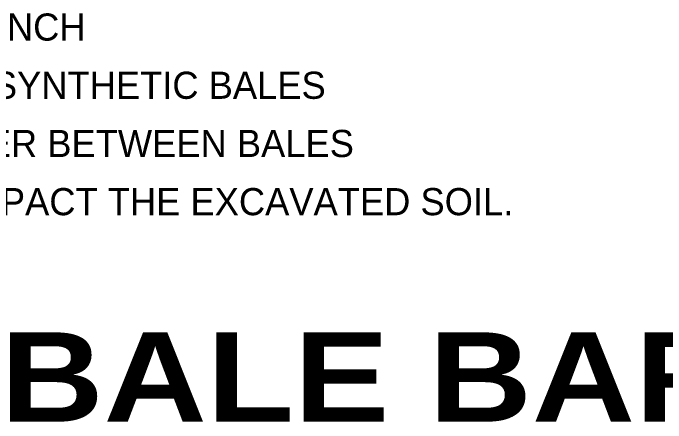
# Paper-space layout 'ESC' of a CAD drawing. Header units: feet, sheet in inches. Extents: x -1.2 to 33.8, y 0.1 to 22.9.
# Drawn here: x 15.591 to 16.908, y 16.615 to 17.441 of the extents above; entities that cross this region are included whole.
import ezdxf
from ezdxf.enums import TextEntityAlignment as Align

# ---------------------------------------------------------------- set-up
doc = ezdxf.new("R2010")
doc.units = ezdxf.units.FT
doc.header["$MEASUREMENT"] = 0
doc.layers.add('TBLK', color=7, linetype='Continuous')
doc.styles.add('LEROY', font='leroy.shx')
doc.styles.add('ROMAND', font='ariblk.ttf')

# ---------------------------------------------------------------- blocks, each defined once
blk = doc.blocks.new('ESC DET')
at = {"layer": 'TBLK', "style": 'LEROY'}
for s, p in [('1. EXCAVATE THE TRENCH', (16.4263, 17.894)), ('2. PLACE AND STAKE SYNTHETIC BALES', (16.4263, 17.7767)), ('3. WEDGE LOOSE FIBER BETWEEN BALES', (16.4263, 17.6594)), ('4. BACKFILL AND COMPACT THE EXCAVATED SOIL.', (16.4263, 17.5422))]:
    blk.add_text(s, height=0.054733, dxfattribs=at).set_placement(p)
at = {"layer": 'TBLK', "style": 'ROMAND'}
blk.add_text('SYNTHETIC BALE BARRIER', height=0.18, dxfattribs=at).set_placement((17.4506, 17.1262), align=Align.CENTER)

psp = doc.layouts.new('ESC')

# ---------------------------------------------------------------- block references
psp.add_blockref('ESC DET', (-1.6527, -0.5087))

doc.saveas('drawing.dxf')
